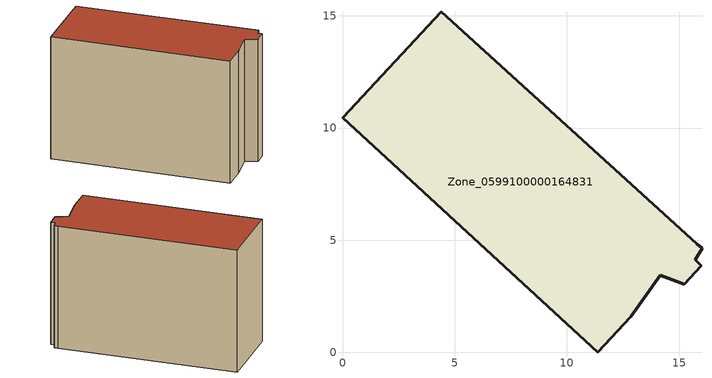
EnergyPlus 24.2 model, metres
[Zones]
Zone_0599100000164831
 floor ground (C_G): 15.72,4.13 15.99,3.87 15.24,3.05 14.16,3.43 12.83,1.6 11.38,0 0,10.46 4.39,15.19 15.79,4.85 16.02,4.65 z0
 wall outside (C_F): 12.83,1.6 14.16,3.43 15.24,3.05 15.99,3.87 15.72,4.13 16.02,4.65 15.79,4.85 4.39,15.19 0,10.46 11.38,0 12.83,1.6 z0:10.93
 roof outside (C_R): 14.16,3.43 15.24,3.05 15.99,3.87 15.72,4.13 16.02,4.65 15.79,4.85 4.39,15.19 0,10.46 11.38,0 12.83,1.6 z10.93
[BUILDING]
Pand.0599100000164831: North Axis=0; Terrain=City; Loads Convergence Tolerance Value=0.04; Temperature Convergence Tolerance Value=0.4; Solar Distribution=FullExterior; Maximum Number of Warmup Days=25; Minimum Number of Warmup Days=1
[Site:Location]
Rotterdam.The.Hague.AP_ZH_NLD Design_Conditions: Latitude=51.96; Longitude=4.45; Time Zone=1; Elevation=-4.5
[SITE:GROUNDTEMPERATURE:BUILDINGSURFACE]
18, 18, 18, 18, 18, 18, 18, 18, 18, 18, 18, 18
[MATERIAL] Thermal Absorptance=0.9; Solar Absorptance=0.7; Visible Absorptance=0.7
Name | Roughness | Thickness | Conductivity | Density | Specific Heat
G.TI.1946 | MediumSmooth | 0.15 | 1 | 540 | 1210
F.TI.1946 | Rough | 0.3 | 0.857143 | 1920 | 840
R.TI.1946 | MediumRough | 0.2 | 0.1 | 1500 | 1000
[CONSTRUCTION]
C_G: G.TI.1946
C_F: F.TI.1946
C_R: R.TI.1946
[ZONE]
Zone_0599100000164831: Type=1; Multiplier=1; Ceiling Height=Autocalculate; Volume=Autocalculate; Floor Area=autocalculate; Part of Total Floor Area=Yes
[ZONEINFILTRATION:DESIGNFLOWRATE]
Infil_Zone_0599100000164831: Zone or ZoneList or Space or SpaceList=Zone_0599100000164831; Schedule=AlwaysOn; Design Flow Rate Calculation Method=Flow/Area; Flow Rate per Floor Area=0.003; Constant Term Coefficient=1; Temperature Term Coefficient=0; Velocity Term Coefficient=0; Velocity Squared Term Coefficient=0
[HVACTEMPLATE:ZONE:IDEALLOADSAIRSYSTEM]
Zone_0599100000164831: Maximum Heating Supply Air Temperature=50; Minimum Cooling Supply Air Temperature=13; Maximum Heating Supply Air Humidity Ratio=0.0156; Minimum Cooling Supply Air Humidity Ratio=0.0077; Heating Limit=NoLimit; Cooling Limit=NoLimit; Dehumidification Control Type=ConstantSensibleHeatRatio; Cooling Sensible Heat Ratio=0.7; Dehumidification Setpoint=60; Humidification Control Type=None; Humidification Setpoint=30; Outdoor Air Method=None; Outdoor Air Flow Rate per Person=0.00944; Outdoor Air Flow Rate per Zone Floor Area=0; Outdoor Air Flow Rate per Zone=0; Demand Controlled Ventilation Type=None; Outdoor Air Economizer Type=NoEconomizer; Heat Recovery Type=None; Sensible Heat Recovery Effectiveness=0.7; Latent Heat Recovery Effectiveness=0.65
[ZONECONTROL:THERMOSTAT]
ThermostatControl_Zone_0599100000164831: Zone or ZoneList=Zone_0599100000164831; Control Type Schedule=DualSetpointControlType; Control 1=Thermostat_Zone_0599100000164831; Temperature Difference Between Cutout And Setpoint=0
[THERMOSTATSETPOINT:DUALSETPOINT]
Thermostat_Zone_0599100000164831: Heating Setpoint Temperature Schedule=HeatingSetpoint_Zone_0599100000164831; Cooling Setpoint Temperature Schedule=CoolingSetpoint_Zone_0599100000164831
[SCHEDULE:COMPACT]
HeatingSetpoint_Zone_0599100000164831: Through: 12/31, For: AllDays, Until: 24:00, 21
CoolingSetpoint_Zone_0599100000164831: Through: 12/31, For: AllDays, Until: 24:00, 24
DualSetpointControlType: Through: 12/31, For: AllDays, Until: 24:00, 4
AlwaysOn: Through: 12/31, For: AllDays, Until: 24:00, 1
